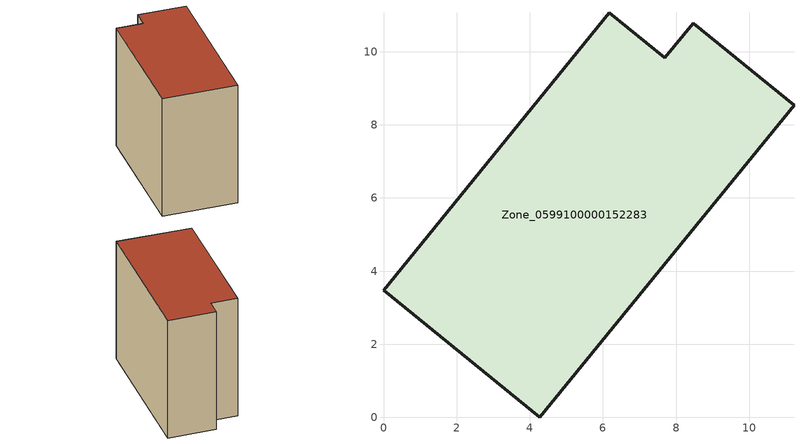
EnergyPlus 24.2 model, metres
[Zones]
Zone_0599100000152283
 floor ground (C_G): 0,3.48 6.17,11.07 7.69,9.83 8.46,10.78 11.22,8.53 4.27,0 z0
 wall outside (C_F): 6.17,11.07 0,3.48 4.27,0 11.22,8.53 8.46,10.78 7.69,9.83 6.17,11.07 z0:9.52
 roof outside (C_R): 11.22,8.53 8.46,10.78 7.69,9.83 6.17,11.07 0,3.48 4.27,0 z9.52
[BUILDING]
Pand.0599100000152283: North Axis=0; Terrain=City; Loads Convergence Tolerance Value=0.04; Temperature Convergence Tolerance Value=0.4; Solar Distribution=FullExterior; Maximum Number of Warmup Days=25; Minimum Number of Warmup Days=1
[Site:Location]
Rotterdam.The.Hague.AP_ZH_NLD Design_Conditions: Latitude=51.96; Longitude=4.45; Time Zone=1; Elevation=-4.5
[SITE:GROUNDTEMPERATURE:BUILDINGSURFACE]
18, 18, 18, 18, 18, 18, 18, 18, 18, 18, 18, 18
[MATERIAL] Thermal Absorptance=0.9; Solar Absorptance=0.7; Visible Absorptance=0.7
Name | Roughness | Thickness | Conductivity | Density | Specific Heat
G.TI.1946 | MediumSmooth | 0.15 | 1 | 540 | 1210
F.TI.1946 | Rough | 0.3 | 0.857143 | 1920 | 840
R.TI.1946 | MediumRough | 0.2 | 0.1 | 1500 | 1000
[CONSTRUCTION]
C_G: G.TI.1946
C_F: F.TI.1946
C_R: R.TI.1946
[ZONE]
Zone_0599100000152283: Type=1; Multiplier=1; Ceiling Height=Autocalculate; Volume=Autocalculate; Floor Area=autocalculate; Part of Total Floor Area=Yes
[ZONEINFILTRATION:DESIGNFLOWRATE]
Infil_Zone_0599100000152283: Zone or ZoneList or Space or SpaceList=Zone_0599100000152283; Schedule=AlwaysOn; Design Flow Rate Calculation Method=Flow/Area; Flow Rate per Floor Area=0.003; Constant Term Coefficient=1; Temperature Term Coefficient=0; Velocity Term Coefficient=0; Velocity Squared Term Coefficient=0
[HVACTEMPLATE:ZONE:IDEALLOADSAIRSYSTEM]
Zone_0599100000152283: Maximum Heating Supply Air Temperature=50; Minimum Cooling Supply Air Temperature=13; Maximum Heating Supply Air Humidity Ratio=0.0156; Minimum Cooling Supply Air Humidity Ratio=0.0077; Heating Limit=NoLimit; Cooling Limit=NoLimit; Dehumidification Control Type=ConstantSensibleHeatRatio; Cooling Sensible Heat Ratio=0.7; Dehumidification Setpoint=60; Humidification Control Type=None; Humidification Setpoint=30; Outdoor Air Method=None; Outdoor Air Flow Rate per Person=0.00944; Outdoor Air Flow Rate per Zone Floor Area=0; Outdoor Air Flow Rate per Zone=0; Demand Controlled Ventilation Type=None; Outdoor Air Economizer Type=NoEconomizer; Heat Recovery Type=None; Sensible Heat Recovery Effectiveness=0.7; Latent Heat Recovery Effectiveness=0.65
[ZONECONTROL:THERMOSTAT]
ThermostatControl_Zone_0599100000152283: Zone or ZoneList=Zone_0599100000152283; Control Type Schedule=DualSetpointControlType; Control 1=Thermostat_Zone_0599100000152283; Temperature Difference Between Cutout And Setpoint=0
[THERMOSTATSETPOINT:DUALSETPOINT]
Thermostat_Zone_0599100000152283: Heating Setpoint Temperature Schedule=HeatingSetpoint_Zone_0599100000152283; Cooling Setpoint Temperature Schedule=CoolingSetpoint_Zone_0599100000152283
[SCHEDULE:COMPACT]
HeatingSetpoint_Zone_0599100000152283: Through: 12/31, For: AllDays, Until: 24:00, 21
CoolingSetpoint_Zone_0599100000152283: Through: 12/31, For: AllDays, Until: 24:00, 24
DualSetpointControlType: Through: 12/31, For: AllDays, Until: 24:00, 4
AlwaysOn: Through: 12/31, For: AllDays, Until: 24:00, 1
